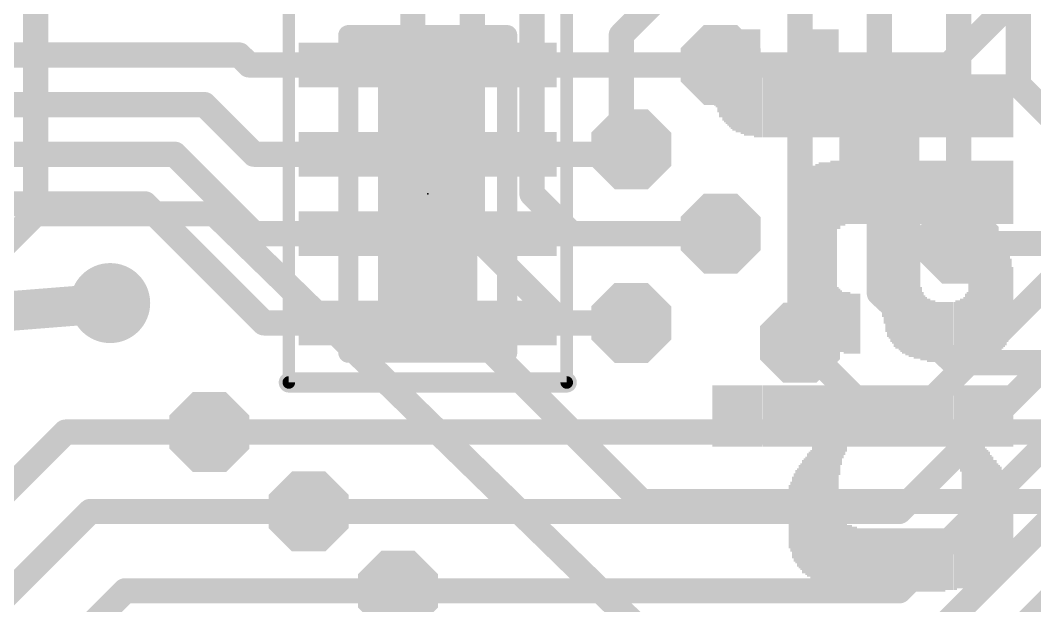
# Model space of a CAD drawing. Extents: x -30 to 79, y -8 to 63.
# Drawn here: x 42.84 to 53.07, y 23.95 to 29.85 of the extents above; entities that cross this region are included whole.
import ezdxf

# ---------------------------------------------------------------- set-up
doc = ezdxf.new("R2010")
doc.units = 0
for name, color, linetype in [('1', 12, 'CONTINUOUS'), ('16', 132, 'CONTINUOUS'), ('18', 3, 'CONTINUOUS'), ('21', 40, 'CONTINUOUS'), ('23', 40, 'CONTINUOUS'), ('39', 12, 'CONTINUOUS'), ('51', 253, 'CONTINUOUS')]:
    doc.layers.add(name, color=color, linetype=linetype)

# ---------------------------------------------------------------- blocks, each defined once
blk = doc.blocks.new('RECT')
blk.add_solid([(-0.5, -0.5), (0.5, -0.5), (-0.5, 0.5), (0.5, 0.5)])
blk = doc.blocks.new('ROUNDV')
at = {"const_width": 0.5}
blk.add_lwpolyline([(0, -0.25, 1), (0, 0.25, 1), (0, -0.25)], format="xyb", dxfattribs=at)
blk = doc.blocks.new('OCTAGONV')
at = {"const_width": 0.5}
blk.add_lwpolyline([(-0.25, -0.1036), (-0.25, 0.1036), (-0.1036, 0.25), (0.1036, 0.25), (0.25, 0.1036), (0.25, -0.1036), (0.1036, -0.25), (-0.1036, -0.25), (-0.25, -0.1036), (-0.25, 0.1036)], dxfattribs=at)

msp = doc.modelspace()

# ---------------------------------------------------------------- linework, layer by layer
at = {"layer": '1'}
for points, const_width in [([(52.9, 31.1), (52.9, 29.2)], 0.254), ([(52.3, 30.6), (52.3, 27.6)], 0.254), ([(51.5, 30.3), (51.5, 28.5)], 0.254), ([(50.7, 30), (50.7, 26.6)], 0.254), ([(36.75, 29.5), (45.05, 29.5)], 0.254), ([(45.05, 29.5), (45.15, 29.4)], 0.254), ([(45.15, 29.4), (46.1, 29.4)], 0.254), ([(47.8, 29.4), (49.9, 29.4)], 0.254), ([(52.9, 29.2), (53.3, 28.8)], 0.254), ([(36.75, 29), (44.7, 29)], 0.254), ([(44.7, 29), (45.2, 28.5)], 0.254), ([(36.75, 28.5), (44.4, 28.5)], 0.254), ([(44.4, 28.5), (45.2, 27.7)], 0.254), ([(45.2, 28.5), (46.1, 28.5)], 0.254), ([(47.8, 28.5), (48.95, 28.5)], 0.254), ([(48.95, 28.5), (49, 28.55)], 0.254), ([(51.7, 25.7), (54.3, 28.3)], 0.254), ([(36.75, 28), (44.1, 28)], 0.254), ([(44.1, 28), (45.3, 26.8)], 0.254), ([(51.7, 24.9), (54.6, 27.8)], 0.254), ([(45.2, 27.7), (46.1, 27.7)], 0.254), ([(47.8, 27.7), (49.9, 27.7)], 0.254), ([(51.7, 24.1), (54.9, 27.3)], 0.254), ([(42.15, 26.873), (43.75, 27)], 0.4), ([(45.3, 26.8), (46.1, 26.8)], 0.254), ([(47.8, 26.8), (49, 26.8)], 0.254), ([(51.7, 23.3), (55.2, 26.8)], 0.254), ([(51.7, 22.5), (55.5, 26.3)], 0.254), ([(44.75, 25.7), (51.7, 25.7)], 0.254), ([(45.75, 24.9), (51.7, 24.9)], 0.254), ([(46.65, 24.1), (51.7, 24.1)], 0.254)]:
    msp.add_lwpolyline(points, dxfattribs=dict(at, const_width=const_width))
for points, const_width in [([(45.0949, 29.5449, 1), (45.0051, 29.4551)], 0.127), ([(45.05, 29.4365, 1), (45.05, 29.5635)], 0.127), ([(45.15, 29.4635, 1), (45.15, 29.3365)], 0.127), ([(45.1051, 29.3551, 1), (45.1949, 29.4449)], 0.127), ([(46.1, 29.3365, 1), (46.1, 29.4635)], 0.127), ([(47.8, 29.4635, 1), (47.8, 29.3365)], 0.127), ([(49.9, 29.3365, 1), (49.9, 29.4635)], 0.127), ([(52.9449, 29.2449, 1), (52.8551, 29.1551)], 0.127), ([(52.8365, 29.2, 1), (52.9635, 29.2)], 0.127), ([(44.7449, 29.0449, 1), (44.6551, 28.9551)], 0.127), ([(44.7, 28.9365, 1), (44.7, 29.0635)], 0.127), ([(44.4449, 28.5449, 1), (44.3551, 28.4551)], 0.127), ([(44.4, 28.4365, 1), (44.4, 28.5635)], 0.127), ([(45.2, 28.5635, 1), (45.2, 28.4365)], 0.127), ([(46.1, 28.4365, 1), (46.1, 28.5635)], 0.127), ([(47.8, 28.5635, 1), (47.8, 28.4365)], 0.127), ([(48.95, 28.4365, 1), (48.95, 28.5635)], 0.127), ([(49.0449, 28.5051, 1), (48.9551, 28.5949)], 0.127), ([(45.1551, 28.4551, 1), (45.2449, 28.5449)], 0.127), ([(48.9051, 28.5449, 1), (48.9949, 28.4551)], 0.127), ([(51.4365, 28.5, 1), (51.5635, 28.5)], 0.127), ([(44.1449, 28.0449, 1), (44.0551, 27.9551)], 0.127), ([(44.1, 27.9365, 1), (44.1, 28.0635)], 0.127), ([(45.2, 27.7635, 1), (45.2, 27.6365)], 0.127), ([(45.1551, 27.6551, 1), (45.2449, 27.7449)], 0.127), ([(46.1, 27.6365, 1), (46.1, 27.7635)], 0.127), ([(47.8, 27.7635, 1), (47.8, 27.6365)], 0.127), ([(49.9, 27.6365, 1), (49.9, 27.7635)], 0.127), ([(52.2365, 27.6, 1), (52.3635, 27.6)], 0.127), ([(43.7579, 26.9003, 1), (43.7421, 27.0997)], 0.2), ([(45.3, 26.8635, 1), (45.3, 26.7365)], 0.127), ([(45.2551, 26.7551, 1), (45.3449, 26.8449)], 0.127), ([(46.1, 26.7365, 1), (46.1, 26.8635)], 0.127), ([(47.8, 26.8635, 1), (47.8, 26.7365)], 0.127), ([(49, 26.7365, 1), (49, 26.8635)], 0.127), ([(50.6365, 26.6, 1), (50.7635, 26.6)], 0.127), ([(44.75, 25.7635, 1), (44.75, 25.6365)], 0.127), ([(51.6551, 25.7449, 1), (51.7449, 25.6551)], 0.127), ([(51.7, 25.6365, 1), (51.7, 25.7635)], 0.127), ([(45.75, 24.9635, 1), (45.75, 24.8365)], 0.127), ([(51.6551, 24.9449, 1), (51.7449, 24.8551)], 0.127), ([(51.7, 24.8365, 1), (51.7, 24.9635)], 0.127), ([(46.65, 24.1635, 1), (46.65, 24.0365)], 0.127), ([(51.7, 24.0365, 1), (51.7, 24.1635)], 0.127), ([(51.6551, 24.1449, 1), (51.7449, 24.0551)], 0.127)]:
    msp.add_lwpolyline(points, format="xyb", dxfattribs=dict(at, const_width=const_width))
at = {"layer": '16'}
for points, const_width in [([(43, 27.9), (43, 32.967)], 0.254), ([(46.8, 30.8), (46.8, 27.308)], 0.254), ([(52.2, 29.4), (53.6, 30.8)], 0.254), ([(47.4, 27.708), (47.4, 30.349)], 0.254), ([(48.9, 29.7), (49.5, 30.3)], 0.254), ([(48, 28.1), (48, 30)], 0.254), ([(48.9, 28.5), (48.9, 29.7)], 0.254), ([(49.9, 29.4), (52.2, 29.4)], 0.254), ([(49, 28.5), (48.9, 28.5)], 0.254), ([(49, 28.55), (49, 28.5)], 0.254), ([(51.5, 28.5), (51.5, 27.1)], 0.254), ([(48.4, 27.7), (48, 28.1)], 0.254), ([(39.4, 24.3), (43, 27.9)], 0.254), ([(43, 27.9), (44.8, 27.9)], 0.254), ([(44.8, 27.9), (49.008, 23.792)], 0.254), ([(48.308, 26.8), (47.4, 27.708)], 0.254), ([(49.9, 27.7), (48.4, 27.7)], 0.254), ([(52.3, 27.6), (53.2, 27.6)], 0.254), ([(46.8, 27.308), (49.108, 25)], 0.254), ([(43.75, 27), (43.5, 27)], 0.4), ([(51.5, 27.1), (52.25, 26.4)], 0.254), ([(49, 26.8), (48.308, 26.8)], 0.254), ([(50.7, 26.6), (51.6, 25.7)], 0.254), ([(52.25, 26.4), (53.6, 26.4)], 0.254), ([(34.1, 16.5), (43.3, 25.7)], 0.254), ([(43.3, 25.7), (44.75, 25.7)], 0.254), ([(51.6, 25.7), (54.25, 25.7)], 0.254), ([(49.108, 25), (58.05, 25)], 0.254), ([(34.95, 16.3), (43.55, 24.9)], 0.254), ([(43.55, 24.9), (45.75, 24.9)], 0.254), ([(35.8, 16), (43.9, 24.1)], 0.254), ([(43.9, 24.1), (46.65, 24.1)], 0.254)]:
    msp.add_lwpolyline(points, dxfattribs=dict(at, const_width=const_width))
for points, const_width in [([(48.9635, 29.7, 1), (48.8365, 29.7)], 0.127), ([(48.8551, 29.7449, 1), (48.9449, 29.6551)], 0.127), ([(49.9, 29.4635, 1), (49.9, 29.3365)], 0.127), ([(52.1551, 29.4449, 1), (52.2449, 29.3551)], 0.127), ([(52.2, 29.3365, 1), (52.2, 29.4635)], 0.127), ([(48.9, 28.5635, 1), (48.9, 28.4365)], 0.127), ([(49.0635, 28.55, 1), (48.9365, 28.55)], 0.127), ([(49, 28.4365, 1), (49, 28.5635)], 0.127), ([(51.5635, 28.5, 1), (51.4365, 28.5)], 0.127), ([(48.8365, 28.5, 1), (48.9635, 28.5)], 0.127), ([(48.9365, 28.5, 1), (49.0635, 28.5)], 0.127), ([(48.0449, 28.1449, 1), (47.9551, 28.0551)], 0.127), ([(47.9365, 28.1, 1), (48.0635, 28.1)], 0.127), ([(43, 27.9635, 1), (43, 27.8365)], 0.127), ([(43.0449, 27.8551, 1), (42.9551, 27.9449)], 0.127), ([(44.8444, 27.9454, 1), (44.7556, 27.8546)], 0.127), ([(44.8, 27.8365, 1), (44.8, 27.9635)], 0.127), ([(42.9365, 27.9, 1), (43.0635, 27.9)], 0.127), ([(47.4449, 27.7529, 1), (47.3551, 27.6631)], 0.127), ([(48.4, 27.7635, 1), (48.4, 27.6365)], 0.127), ([(48.3551, 27.6551, 1), (48.4449, 27.7449)], 0.127), ([(49.9, 27.6365, 1), (49.9, 27.7635)], 0.127), ([(47.3365, 27.708, 1), (47.4635, 27.708)], 0.127), ([(52.3, 27.6635, 1), (52.3, 27.5365)], 0.127), ([(46.8449, 27.3529, 1), (46.7551, 27.2631)], 0.127), ([(46.7365, 27.308, 1), (46.8635, 27.308)], 0.127), ([(43.5, 27.1, 1), (43.5, 26.9)], 0.2), ([(43.75, 26.9, 1), (43.75, 27.1)], 0.2), ([(51.5433, 27.1464, 1), (51.4567, 27.0536)], 0.127), ([(51.4365, 27.1, 1), (51.5635, 27.1)], 0.127), ([(48.308, 26.8635, 1), (48.308, 26.7365)], 0.127), ([(48.2631, 26.7551, 1), (48.3529, 26.8449)], 0.127), ([(49, 26.7365, 1), (49, 26.8635)], 0.127), ([(50.7449, 26.6449, 1), (50.6551, 26.5551)], 0.127), ([(52.25, 26.4635, 1), (52.25, 26.3365)], 0.127), ([(52.2067, 26.3536, 1), (52.2933, 26.4464)], 0.127), ([(43.3, 25.7635, 1), (43.3, 25.6365)], 0.127), ([(43.3449, 25.6551, 1), (43.2551, 25.7449)], 0.127), ([(44.75, 25.6365, 1), (44.75, 25.7635)], 0.127), ([(51.6, 25.7635, 1), (51.6, 25.6365)], 0.127), ([(51.5551, 25.6551, 1), (51.6449, 25.7449)], 0.127), ([(49.108, 25.0635, 1), (49.108, 24.9365)], 0.127), ([(49.0631, 24.9551, 1), (49.1529, 25.0449)], 0.127), ([(43.55, 24.9635, 1), (43.55, 24.8365)], 0.127), ([(43.5949, 24.8551, 1), (43.5051, 24.9449)], 0.127), ([(45.75, 24.8365, 1), (45.75, 24.9635)], 0.127), ([(43.9, 24.1635, 1), (43.9, 24.0365)], 0.127), ([(43.9449, 24.0551, 1), (43.8551, 24.1449)], 0.127), ([(46.65, 24.0365, 1), (46.65, 24.1635)], 0.127)]:
    msp.add_lwpolyline(points, format="xyb", dxfattribs=dict(at, const_width=const_width))
at = {"layer": '21', "const_width": 0.2032}
msp.add_lwpolyline([(48.35, 26.2), (45.55, 26.2)], dxfattribs=at)
at = {"layer": '21', "const_width": 0.1016}
for points in [[(45.55, 26.2508, 1), (45.55, 26.1492)], [(48.35, 26.1492, 1), (48.35, 26.2508)]]:
    msp.add_lwpolyline(points, format="xyb", dxfattribs=at)
at = {"layer": '23'}
msp.add_point((46.95, 28.1), dxfattribs=at)
at = {"layer": '39', "const_width": 0.127}
for points in [[(45.55, 30), (45.55, 26.2)], [(48.35, 30), (48.35, 26.2)], [(48.35, 26.2), (45.55, 26.2)]]:
    msp.add_lwpolyline(points, dxfattribs=at)
at = {"layer": '39', "const_width": 0.0635}
for points in [[(45.55, 26.2318, 1), (45.55, 26.1683)], [(45.5183, 26.2, 1), (45.5818, 26.2)], [(48.3182, 26.2, 1), (48.3818, 26.2)], [(48.35, 26.1683, 1), (48.35, 26.2318)]]:
    msp.add_lwpolyline(points, format="xyb", dxfattribs=at)
at = {"layer": '51', "const_width": 0.2032}
for points in [[(46.15, 26.5), (46.15, 29.7)], [(46.15, 29.7), (47.75, 29.7)], [(47.75, 29.7), (47.75, 26.5)], [(47.75, 26.5), (46.15, 26.5)]]:
    msp.add_lwpolyline(points, dxfattribs=at)
at = {"layer": '51', "const_width": 0.1016}
for points in [[(46.2008, 29.7, 1), (46.0992, 29.7)], [(46.15, 29.7508, 1), (46.15, 29.6492)], [(47.8008, 29.7, 1), (47.6992, 29.7)], [(47.75, 29.6492, 1), (47.75, 29.7508)], [(46.15, 26.5508, 1), (46.15, 26.4492)], [(47.75, 26.4492, 1), (47.75, 26.5508)], [(46.0992, 26.5, 1), (46.2008, 26.5)], [(47.6992, 26.5, 1), (47.8008, 26.5)]]:
    msp.add_lwpolyline(points, format="xyb", dxfattribs=at)

# ---------------------------------------------------------------- block references
at = {"layer": '1', "xscale": 0.45, "yscale": 0.9, "rotation": 270}
for p in [(46.1, 29.4), (47.8, 29.4), (46.1, 28.5), (47.8, 28.5), (46.1, 27.7), (47.8, 27.7), (46.1, 26.8), (47.8, 26.8)]:
    msp.add_blockref('RECT', p, dxfattribs=at)
at = {"layer": '18', "xscale": 0.8064, "yscale": 0.8064}
for name, p in [('OCTAGONV', (49.9, 29.4)), ('OCTAGONV', (49.9, 29.4)), ('OCTAGONV', (49, 28.55)), ('OCTAGONV', (49, 28.55)), ('OCTAGONV', (51.5, 28.5)), ('OCTAGONV', (51.5, 28.5)), ('OCTAGONV', (49.9, 27.7)), ('OCTAGONV', (49.9, 27.7)), ('OCTAGONV', (52.3, 27.6)), ('OCTAGONV', (52.3, 27.6)), ('ROUNDV', (43.75, 27)), ('ROUNDV', (43.75, 27)), ('OCTAGONV', (49, 26.8)), ('OCTAGONV', (49, 26.8)), ('OCTAGONV', (50.7, 26.6)), ('OCTAGONV', (50.7, 26.6)), ('OCTAGONV', (44.75, 25.7)), ('OCTAGONV', (44.75, 25.7)), ('OCTAGONV', (45.75, 24.9)), ('OCTAGONV', (45.75, 24.9)), ('OCTAGONV', (46.65, 24.1)), ('OCTAGONV', (46.65, 24.1))]:
    msp.add_blockref(name, p, dxfattribs=at)
at = {"layer": '21', "rotation": 90}
for p, xscale, yscale in [((49.8247, 29.4409), 0.637, 0.0167), ((49.8414, 29.3739), 0.7711, 0.0168), ((49.8582, 29.3655), 0.7879, 0.0167), ((49.8749, 29.3403), 0.8382, 0.0168), ((49.8917, 29.3152), 0.8885, 0.0168), ((49.9085, 29.3152), 0.8885, 0.0167), ((49.9252, 29.2984), 0.922, 0.0168), ((49.942, 29.29), 0.9388, 0.0168), ((49.9588, 29.2817), 0.9555, 0.0167), ((49.9755, 29.2733), 0.9723, 0.0168), ((49.9923, 29.2649), 0.9891, 0.0168), ((50.0091, 29.2565), 1.0058, 0.0167), ((50.0258, 29.2481), 1.0226, 0.0168), ((50.0426, 29.2481), 1.0226, 0.0168), ((50.0594, 29.2397), 1.0394, 0.0167), ((50.0761, 29.2397), 1.0394, 0.0168), ((50.0929, 29.2397), 1.0394, 0.0167), ((50.1096, 29.2314), 1.0561, 0.0168), ((50.1264, 29.2314), 1.0561, 0.0168), ((50.1432, 29.223), 1.0729, 0.0167), ((50.1599, 29.223), 1.0729, 0.0168), ((50.1767, 29.223), 1.0729, 0.0168), ((50.1935, 29.223), 1.0729, 0.0167), ((50.2102, 29.223), 1.0729, 0.0168), ((50.227, 29.223), 1.0729, 0.0168), ((50.2438, 29.2146), 1.0897, 0.0167), ((50.2605, 29.2146), 1.0897, 0.0168), ((50.2773, 29.2146), 1.0897, 0.0167), ((50.294, 29.2146), 1.0897, 0.0168), ((50.5958, 29.2146), 1.0897, 0.0168), ((50.6126, 29.2146), 1.0897, 0.0167), ((50.6293, 29.2146), 1.0897, 0.0168), ((50.6461, 29.2146), 1.0897, 0.0168), ((50.6629, 29.2146), 1.0897, 0.0167), ((50.6796, 29.2146), 1.0897, 0.0168), ((50.6964, 29.2146), 1.0897, 0.0167), ((50.7131, 29.2146), 1.0897, 0.0168), ((50.7299, 29.2146), 1.0897, 0.0168), ((50.7467, 29.2146), 1.0897, 0.0167), ((50.7634, 29.2146), 1.0897, 0.0168), ((50.7802, 29.2146), 1.0897, 0.0168), ((50.797, 29.2146), 1.0897, 0.0167), ((50.8137, 29.2146), 1.0897, 0.0168), ((50.8305, 29.2146), 1.0897, 0.0168), ((50.8473, 29.2146), 1.0897, 0.0167), ((50.864, 29.2146), 1.0897, 0.0168), ((50.8808, 29.2146), 1.0897, 0.0168), ((50.8976, 29.2146), 1.0897, 0.0167), ((50.9143, 29.2146), 1.0897, 0.0168), ((50.931, 29.2146), 1.0897, 0.0167), ((50.9478, 29.2146), 1.0897, 0.0168), ((50.9646, 29.2146), 1.0897, 0.0168), ((50.9813, 29.2146), 1.0897, 0.0167), ((50.9981, 29.2146), 1.0897, 0.0168), ((51.0149, 29.2146), 1.0897, 0.0168), ((51.0316, 29.2146), 1.0897, 0.0167), ((51.0484, 29.2146), 1.0897, 0.0168), ((51.0652, 29.2146), 1.0897, 0.0168), ((51.0819, 29.2146), 1.0897, 0.0167), ((50.3108, 29.0218), 0.7041, 0.0168), ((50.3276, 28.9966), 0.6538, 0.0167), ((50.3443, 28.9966), 0.6538, 0.0168), ((50.3611, 28.9966), 0.6538, 0.0168), ((50.3779, 28.9883), 0.6371, 0.0167), ((50.3946, 28.9883), 0.6371, 0.0168), ((50.4114, 28.9883), 0.6371, 0.0168), ((50.4282, 28.9883), 0.6371, 0.0167), ((50.4449, 28.9883), 0.6371, 0.0168), ((50.4617, 28.9883), 0.6371, 0.0168), ((50.4785, 28.9883), 0.6371, 0.0167), ((50.4952, 28.9883), 0.6371, 0.0168), ((50.512, 28.9883), 0.6371, 0.0167), ((50.5287, 28.9883), 0.6371, 0.0168), ((50.5455, 28.9883), 0.6371, 0.0168), ((50.5623, 28.9883), 0.6371, 0.0167), ((50.579, 28.9883), 0.6371, 0.0168), ((51.0987, 28.9883), 0.6371, 0.0168), ((51.1155, 28.9883), 0.6371, 0.0167), ((51.1322, 28.9883), 0.6371, 0.0168), ((51.149, 28.9883), 0.6371, 0.0168), ((51.1658, 28.9883), 0.6371, 0.0167), ((51.1825, 28.9883), 0.6371, 0.0168), ((51.1993, 28.9883), 0.6371, 0.0168), ((51.2161, 28.9883), 0.6371, 0.0167), ((51.2328, 28.9883), 0.6371, 0.0168), ((51.2496, 28.9883), 0.6371, 0.0168), ((51.2664, 28.9883), 0.6371, 0.0167), ((51.2831, 28.9883), 0.6371, 0.0168), ((51.2999, 28.9883), 0.6371, 0.0168), ((51.3167, 28.9883), 0.6371, 0.0167), ((51.3334, 28.9883), 0.6371, 0.0168), ((51.3501, 28.9883), 0.6371, 0.0167), ((51.3669, 28.9883), 0.6371, 0.0168), ((51.3837, 28.9883), 0.6371, 0.0168), ((51.4004, 28.9883), 0.6371, 0.0167), ((51.4172, 28.9883), 0.6371, 0.0168), ((51.434, 28.9883), 0.6371, 0.0168), ((51.4507, 28.9883), 0.6371, 0.0167), ((51.4675, 28.9883), 0.6371, 0.0168), ((51.4843, 28.9883), 0.6371, 0.0168), ((51.501, 28.9883), 0.6371, 0.0167), ((51.5178, 28.9883), 0.6371, 0.0168), ((51.5346, 28.9883), 0.6371, 0.0167), ((51.5513, 28.9883), 0.6371, 0.0168), ((51.5681, 28.9883), 0.6371, 0.0168), ((51.5849, 28.9883), 0.6371, 0.0167), ((51.6016, 28.9883), 0.6371, 0.0168), ((51.6184, 28.9883), 0.6371, 0.0168), ((51.6352, 28.9883), 0.6371, 0.0167), ((51.6519, 28.9883), 0.6371, 0.0168), ((51.6687, 28.9883), 0.6371, 0.0168), ((51.6855, 28.9883), 0.6371, 0.0167), ((51.7022, 28.9883), 0.6371, 0.0168), ((51.719, 28.9883), 0.6371, 0.0168), ((51.7358, 28.9883), 0.6371, 0.0167), ((51.7525, 28.9883), 0.6371, 0.0168), ((51.7692, 28.9883), 0.6371, 0.0167), ((51.786, 28.9883), 0.6371, 0.0168), ((51.8028, 28.9883), 0.6371, 0.0168), ((51.8195, 28.9883), 0.6371, 0.0167), ((51.8363, 28.9883), 0.6371, 0.0168), ((51.8531, 28.9883), 0.6371, 0.0168), ((51.8698, 28.9883), 0.6371, 0.0167), ((51.8866, 28.9883), 0.6371, 0.0168), ((51.9034, 28.9883), 0.6371, 0.0168), ((51.9201, 28.9883), 0.6371, 0.0167), ((51.9369, 28.9883), 0.6371, 0.0168), ((51.9537, 28.9883), 0.6371, 0.0167), ((51.9704, 28.9883), 0.6371, 0.0168), ((51.9872, 28.9883), 0.6371, 0.0168), ((52.004, 28.9883), 0.6371, 0.0167), ((52.0207, 28.9883), 0.6371, 0.0168), ((52.0375, 28.9883), 0.6371, 0.0168), ((52.0543, 28.9883), 0.6371, 0.0167), ((52.071, 28.9883), 0.6371, 0.0168), ((52.0878, 28.9883), 0.6371, 0.0168), ((52.1046, 28.9883), 0.6371, 0.0167), ((52.1213, 28.9883), 0.6371, 0.0168), ((52.1381, 28.9883), 0.6371, 0.0168), ((52.1549, 28.9883), 0.6371, 0.0167), ((52.1716, 28.9883), 0.6371, 0.0168), ((52.1883, 28.9883), 0.6371, 0.0167), ((52.2051, 28.9883), 0.6371, 0.0168), ((52.2219, 28.9883), 0.6371, 0.0168), ((52.2386, 28.9883), 0.6371, 0.0167), ((52.2554, 28.9883), 0.6371, 0.0168), ((52.2722, 28.9883), 0.6371, 0.0168), ((52.2889, 28.9883), 0.6371, 0.0167), ((52.3057, 28.9883), 0.6371, 0.0168), ((52.3225, 28.9883), 0.6371, 0.0168), ((52.3392, 28.9883), 0.6371, 0.0167), ((52.356, 28.9883), 0.6371, 0.0168), ((52.3728, 28.9883), 0.6371, 0.0167), ((52.3895, 28.9883), 0.6371, 0.0168), ((52.4063, 28.9883), 0.6371, 0.0168), ((52.4231, 28.9883), 0.6371, 0.0167), ((52.4398, 28.9883), 0.6371, 0.0168), ((52.4566, 28.9883), 0.6371, 0.0168), ((52.4734, 28.9883), 0.6371, 0.0167), ((52.4901, 28.9883), 0.6371, 0.0168), ((52.5069, 28.9883), 0.6371, 0.0168), ((52.5237, 28.9883), 0.6371, 0.0167), ((52.5404, 28.9883), 0.6371, 0.0168), ((52.5572, 28.9883), 0.6371, 0.0168), ((52.574, 28.9883), 0.6371, 0.0167), ((52.5907, 28.9883), 0.6371, 0.0168), ((52.6075, 28.9883), 0.6371, 0.0167), ((52.6242, 28.9883), 0.6371, 0.0168), ((52.641, 28.9883), 0.6371, 0.0168), ((52.6578, 28.9883), 0.6371, 0.0167), ((52.6745, 28.9883), 0.6371, 0.0168), ((52.6913, 28.9883), 0.6371, 0.0168), ((52.7081, 28.9883), 0.6371, 0.0167), ((52.7248, 28.9883), 0.6371, 0.0168), ((52.7416, 28.9883), 0.6371, 0.0168), ((52.7584, 28.9883), 0.6371, 0.0167), ((52.7751, 28.9883), 0.6371, 0.0168), ((52.7919, 28.9883), 0.6371, 0.0167), ((52.8086, 28.9883), 0.6371, 0.0168), ((52.8254, 28.9883), 0.6371, 0.0168), ((52.8422, 28.9883), 0.6371, 0.0167), ((50.8976, 27.4795), 1.8776, 0.0167), ((50.9143, 27.4712), 1.8943, 0.0168), ((50.931, 27.4712), 1.8943, 0.0167), ((50.9478, 27.4712), 1.8943, 0.0168), ((50.9646, 27.4627), 1.9111, 0.0168), ((50.9813, 27.4627), 1.9111, 0.0167), ((50.9981, 27.4627), 1.9111, 0.0168), ((51.0149, 27.4711), 1.9278, 0.0168), ((51.0316, 27.4711), 1.9278, 0.0167), ((51.0484, 27.4711), 1.9278, 0.0168), ((51.0652, 27.4711), 1.9278, 0.0168), ((51.0819, 28.0914), 0.6873, 0.0167), ((51.0987, 28.0914), 0.6873, 0.0168), ((51.1155, 28.1082), 0.6537, 0.0167), ((51.1322, 28.1082), 0.6537, 0.0168), ((51.149, 28.1082), 0.6537, 0.0168), ((51.1658, 28.1165), 0.637, 0.0167), ((51.1825, 28.1165), 0.637, 0.0168), ((51.1993, 28.1165), 0.637, 0.0168), ((51.2161, 28.1165), 0.637, 0.0167), ((51.2328, 28.1165), 0.637, 0.0168), ((51.2496, 28.1165), 0.637, 0.0168), ((51.2664, 28.1165), 0.637, 0.0167), ((51.2831, 28.1165), 0.637, 0.0168), ((51.2999, 28.1165), 0.637, 0.0168), ((51.3167, 28.1165), 0.637, 0.0167), ((51.3334, 28.1165), 0.637, 0.0168), ((51.3501, 28.1165), 0.637, 0.0167), ((51.3669, 28.1165), 0.637, 0.0168), ((51.3837, 28.1165), 0.637, 0.0168), ((51.4004, 28.1165), 0.637, 0.0167), ((51.4172, 28.1165), 0.637, 0.0168), ((51.434, 28.1165), 0.637, 0.0168), ((51.4507, 28.1165), 0.637, 0.0167), ((51.4675, 28.1165), 0.637, 0.0168), ((51.4843, 28.1165), 0.637, 0.0168), ((51.501, 28.1165), 0.637, 0.0167), ((51.5178, 28.1165), 0.637, 0.0168), ((51.5346, 28.1165), 0.637, 0.0167), ((51.5513, 28.1165), 0.637, 0.0168), ((51.5681, 28.1165), 0.637, 0.0168), ((51.5849, 27.5465), 1.7769, 0.0167), ((51.6016, 27.5382), 1.7937, 0.0168), ((51.6184, 27.5214), 1.8272, 0.0168), ((51.6352, 27.513), 1.844, 0.0167), ((51.6519, 27.4962), 1.8775, 0.0168), ((51.6687, 27.4879), 1.8943, 0.0168), ((51.6855, 27.4879), 1.8943, 0.0167), ((51.7022, 27.4795), 1.911, 0.0168), ((51.719, 27.4711), 1.9278, 0.0168), ((51.7358, 27.4627), 1.9446, 0.0167), ((51.7525, 27.4627), 1.9446, 0.0168), ((51.7692, 27.4544), 1.9613, 0.0167), ((51.786, 27.4544), 1.9613, 0.0168), ((51.8028, 27.4459), 1.9781, 0.0168), ((51.8195, 27.4459), 1.9781, 0.0167), ((51.8363, 27.4459), 1.9781, 0.0168), ((51.8531, 27.4376), 1.9949, 0.0168), ((51.8698, 27.4376), 1.9949, 0.0167), ((51.8866, 27.4376), 1.9949, 0.0168), ((51.9034, 27.4376), 1.9949, 0.0168), ((51.9201, 28.1165), 0.637, 0.0167), ((51.9369, 28.1165), 0.637, 0.0168), ((51.9537, 28.1165), 0.637, 0.0167), ((51.9704, 28.1165), 0.637, 0.0168), ((51.9872, 28.1165), 0.637, 0.0168), ((52.004, 28.1165), 0.637, 0.0167), ((52.0207, 28.1165), 0.637, 0.0168), ((52.0375, 28.1165), 0.637, 0.0168), ((52.0543, 28.1165), 0.637, 0.0167), ((52.071, 28.1165), 0.637, 0.0168), ((52.0878, 28.1165), 0.637, 0.0168), ((52.1046, 28.1165), 0.637, 0.0167), ((52.1213, 28.1165), 0.637, 0.0168), ((52.1381, 28.1165), 0.637, 0.0168), ((52.1549, 28.1165), 0.637, 0.0167), ((52.1716, 28.1165), 0.637, 0.0168), ((52.1883, 28.1165), 0.637, 0.0167), ((52.2051, 28.1165), 0.637, 0.0168), ((52.2219, 28.1165), 0.637, 0.0168), ((52.2386, 28.1165), 0.637, 0.0167), ((52.2554, 28.1165), 0.637, 0.0168), ((52.2722, 28.1165), 0.637, 0.0168), ((52.2889, 28.1082), 0.6537, 0.0167), ((52.3057, 28.0914), 0.6873, 0.0168), ((52.3225, 28.0662), 0.7376, 0.0168), ((52.3392, 28.0579), 0.7543, 0.0167), ((52.356, 28.0327), 0.8046, 0.0168), ((52.3728, 27.9908), 0.8884, 0.0167), ((52.3895, 27.9657), 0.9387, 0.0168), ((52.4063, 27.4208), 2.0284, 0.0168), ((52.4231, 27.4208), 2.0284, 0.0167), ((52.4398, 27.4208), 2.0284, 0.0168), ((52.4566, 27.4292), 2.0116, 0.0168), ((52.4734, 27.4292), 2.0116, 0.0167), ((52.4901, 27.4292), 2.0116, 0.0168), ((52.5069, 27.4292), 2.0116, 0.0168), ((52.5237, 27.4376), 1.9949, 0.0167), ((52.5404, 27.4376), 1.9949, 0.0168), ((52.5572, 27.4376), 1.9949, 0.0168), ((52.574, 27.4376), 1.9949, 0.0167), ((52.5907, 27.4459), 1.9781, 0.0168), ((52.6075, 28.1165), 0.637, 0.0167), ((52.6242, 28.1165), 0.637, 0.0168), ((52.641, 28.1165), 0.637, 0.0168), ((52.6578, 28.1165), 0.637, 0.0167), ((52.6745, 28.1165), 0.637, 0.0168), ((52.6913, 28.1165), 0.637, 0.0168), ((52.7081, 28.1165), 0.637, 0.0167), ((52.7248, 28.1165), 0.637, 0.0168), ((52.7416, 28.1165), 0.637, 0.0168), ((52.7584, 28.1165), 0.637, 0.0167), ((52.7751, 28.1165), 0.637, 0.0168), ((52.7919, 28.1165), 0.637, 0.0167), ((52.8086, 28.1165), 0.637, 0.0168), ((52.8254, 28.1165), 0.637, 0.0168), ((52.8422, 28.1165), 0.637, 0.0167), ((50.7299, 27.4627), 1.7099, 0.0168), ((50.7467, 27.4712), 1.7267, 0.0167), ((50.7634, 27.4711), 1.7602, 0.0168), ((50.7802, 27.4711), 1.7938, 0.0168), ((50.797, 27.4627), 1.8105, 0.0167), ((50.8137, 27.4712), 1.8273, 0.0168), ((50.8305, 27.4712), 1.8273, 0.0168), ((50.8473, 27.4627), 1.8441, 0.0167), ((50.864, 27.4711), 1.8608, 0.0168), ((50.8808, 27.4711), 1.8608, 0.0168), ((50.6461, 27.4627), 1.5087, 0.0168), ((50.6629, 27.4627), 1.5423, 0.0167), ((50.6796, 27.4627), 1.6093, 0.0168), ((50.6964, 27.4712), 1.6261, 0.0167), ((50.7131, 27.4711), 1.6596, 0.0168), ((50.6293, 27.4627), 1.4417, 0.0168), ((50.5958, 27.4544), 1.1903, 0.0168), ((50.6126, 27.4544), 1.2909, 0.0167), ((51.5681, 27.2197), 1.0226, 0.0168), ((52.6075, 27.1191), 1.3244, 0.0167), ((52.6242, 27.1191), 1.3244, 0.0168), ((52.641, 27.1107), 1.274, 0.0168), ((52.6578, 27.1107), 1.2406, 0.0167), ((52.6745, 27.1023), 1.2238, 0.0168), ((51.5513, 27.1945), 0.8046, 0.0168), ((52.6913, 27.0856), 1.1903, 0.0168), ((52.7081, 27.0771), 1.1399, 0.0167), ((52.7248, 27.0856), 1.1231, 0.0168), ((52.7416, 27.0771), 1.0729, 0.0168), ((51.5346, 27.1777), 0.6371, 0.0167), ((52.7584, 27.0688), 1.0226, 0.0167), ((52.7751, 27.0688), 0.9891, 0.0168), ((52.7919, 27.0688), 0.922, 0.0167), ((52.8086, 27.0688), 0.8214, 0.0168), ((52.8254, 27.0604), 0.7712, 0.0168), ((52.8422, 27.0688), 0.5868, 0.0167), ((51.0819, 26.8341), 0.6538, 0.0167), ((51.0987, 26.8257), 0.637, 0.0168), ((51.1155, 26.8174), 0.6203, 0.0167), ((51.1322, 26.809), 0.6035, 0.0168), ((51.149, 26.8006), 0.6203, 0.0168), ((51.1658, 26.8006), 0.6203, 0.0167), ((51.1825, 26.8006), 0.6203, 0.0168), ((51.1993, 26.8006), 0.6203, 0.0168), ((51.2161, 26.7922), 0.6035, 0.0167), ((51.2328, 26.7922), 0.6035, 0.0168), ((51.2496, 26.7922), 0.6035, 0.0168), ((51.2664, 26.7922), 0.6035, 0.0167), ((51.2831, 26.7922), 0.6035, 0.0168), ((51.2999, 26.7922), 0.6035, 0.0168), ((51.9201, 26.7922), 0.7376, 0.0167), ((51.9369, 26.7671), 0.6873, 0.0168), ((52.3728, 26.7503), 0.6873, 0.0167), ((52.3895, 26.7587), 0.7041, 0.0168), ((51.9537, 26.7503), 0.6538, 0.0167), ((51.9704, 26.7419), 0.637, 0.0168), ((51.9872, 26.7251), 0.637, 0.0168), ((52.004, 26.7251), 0.637, 0.0167), ((52.0207, 26.7168), 0.6203, 0.0168), ((52.0375, 26.7168), 0.6203, 0.0168), ((52.0543, 26.7168), 0.6203, 0.0167), ((52.071, 26.7084), 0.6035, 0.0168), ((52.0878, 26.7084), 0.6035, 0.0168), ((52.1046, 26.7084), 0.6035, 0.0167), ((52.1213, 26.7084), 0.6035, 0.0168), ((52.1381, 26.7084), 0.6035, 0.0168), ((52.1549, 26.7084), 0.6035, 0.0167), ((52.1716, 26.7084), 0.6035, 0.0168), ((52.1883, 26.7084), 0.6035, 0.0167), ((52.2051, 26.7084), 0.6035, 0.0168), ((52.2219, 26.7084), 0.6035, 0.0168), ((52.2386, 26.7084), 0.6035, 0.0167), ((52.2554, 26.7084), 0.6035, 0.0168), ((52.2722, 26.7168), 0.6203, 0.0168), ((52.2889, 26.7168), 0.6203, 0.0167), ((52.3057, 26.7168), 0.6203, 0.0168), ((52.3225, 26.7251), 0.637, 0.0168), ((52.3392, 26.7251), 0.637, 0.0167), ((52.356, 26.7335), 0.6538, 0.0168), ((49.8247, 25.8618), 0.6203, 0.0167), ((49.8414, 25.8618), 0.6203, 0.0168), ((49.8582, 25.8618), 0.6203, 0.0167), ((49.8749, 25.8618), 0.6203, 0.0168), ((49.8917, 25.8618), 0.6203, 0.0168), ((49.9085, 25.8618), 0.6203, 0.0167), ((49.9252, 25.8618), 0.6203, 0.0168), ((49.942, 25.8618), 0.6203, 0.0168), ((49.9588, 25.8618), 0.6203, 0.0167), ((49.9755, 25.8618), 0.6203, 0.0168), ((49.9923, 25.8618), 0.6203, 0.0168), ((50.0091, 25.8618), 0.6203, 0.0167), ((50.0258, 25.8618), 0.6203, 0.0168), ((50.0426, 25.8618), 0.6203, 0.0168), ((50.0594, 25.8618), 0.6203, 0.0167), ((50.0761, 25.8618), 0.6203, 0.0168), ((50.0929, 25.8618), 0.6203, 0.0167), ((50.1096, 25.8618), 0.6203, 0.0168), ((50.1264, 25.8618), 0.6203, 0.0168), ((50.1432, 25.8618), 0.6203, 0.0167), ((50.1599, 25.8618), 0.6203, 0.0168), ((50.1767, 25.8618), 0.6203, 0.0168), ((50.1935, 25.8618), 0.6203, 0.0167), ((50.2102, 25.8618), 0.6203, 0.0168), ((50.227, 25.8618), 0.6203, 0.0168), ((50.2438, 25.8618), 0.6203, 0.0167), ((50.2605, 25.8618), 0.6203, 0.0168), ((50.2773, 25.8618), 0.6203, 0.0167), ((50.294, 25.8618), 0.6203, 0.0168), ((50.3108, 25.8618), 0.6203, 0.0168), ((50.3276, 25.8618), 0.6203, 0.0167), ((50.3443, 25.8618), 0.6203, 0.0168), ((50.3611, 25.8618), 0.6203, 0.0168), ((50.3779, 25.8618), 0.6203, 0.0167), ((50.3946, 25.8618), 0.6203, 0.0168), ((50.4114, 25.8618), 0.6203, 0.0168), ((50.4282, 25.8618), 0.6203, 0.0167), ((50.4449, 25.8618), 0.6203, 0.0168), ((50.4617, 25.8618), 0.6203, 0.0168), ((50.4785, 25.8618), 0.6203, 0.0167), ((50.4952, 25.8618), 0.6203, 0.0168), ((50.512, 25.8618), 0.6203, 0.0167), ((50.5287, 25.8618), 0.6203, 0.0168), ((50.5455, 25.8618), 0.6203, 0.0168), ((50.5623, 25.8618), 0.6203, 0.0167), ((50.579, 25.8618), 0.6203, 0.0168), ((50.5958, 25.8618), 0.6203, 0.0168), ((50.6126, 25.8618), 0.6203, 0.0167), ((50.6293, 25.8618), 0.6203, 0.0168), ((50.6461, 25.8618), 0.6203, 0.0168), ((50.6629, 25.8618), 0.6203, 0.0167), ((50.6796, 25.8618), 0.6203, 0.0168), ((50.6964, 25.8618), 0.6203, 0.0167), ((50.7131, 25.8618), 0.6203, 0.0168), ((50.7299, 25.8618), 0.6203, 0.0168), ((50.7467, 25.8618), 0.6203, 0.0167), ((50.7634, 25.8618), 0.6203, 0.0168), ((50.7802, 25.8618), 0.6203, 0.0168), ((50.797, 25.8618), 0.6203, 0.0167), ((50.8137, 25.8618), 0.6203, 0.0168), ((50.8305, 25.1912), 1.9614, 0.0168), ((50.8473, 25.1829), 1.9781, 0.0167), ((50.864, 25.1829), 1.9781, 0.0168), ((50.8808, 25.1745), 1.9949, 0.0168), ((50.8976, 25.1745), 1.9949, 0.0167), ((50.9143, 25.1745), 1.9949, 0.0168), ((50.931, 25.1745), 1.9949, 0.0167), ((50.9478, 25.1661), 2.0117, 0.0168), ((50.9646, 25.1661), 2.0117, 0.0168), ((50.9813, 25.1577), 2.0284, 0.0167), ((50.9981, 25.1577), 2.0284, 0.0168), ((51.0149, 25.1577), 2.0284, 0.0168), ((51.0316, 25.1577), 2.0284, 0.0167), ((51.0484, 25.1577), 2.0284, 0.0168), ((51.0652, 25.1493), 2.0452, 0.0168), ((51.0819, 25.1493), 2.0452, 0.0167), ((51.0987, 25.7193), 0.9052, 0.0168), ((51.1155, 25.7696), 0.8047, 0.0167), ((51.1322, 25.8031), 0.7376, 0.0168), ((51.149, 25.8199), 0.7041, 0.0168), ((51.1658, 25.8366), 0.6706, 0.0167), ((51.1825, 25.8618), 0.6203, 0.0168), ((51.1993, 25.8618), 0.6203, 0.0168), ((51.2161, 25.8618), 0.6203, 0.0167), ((51.2328, 25.8618), 0.6203, 0.0168), ((51.2496, 25.8618), 0.6203, 0.0168), ((51.2664, 25.8618), 0.6203, 0.0167), ((51.2831, 25.8618), 0.6203, 0.0168), ((51.2999, 25.8618), 0.6203, 0.0168), ((51.3167, 25.8618), 0.6203, 0.0167), ((51.3334, 25.8618), 0.6203, 0.0168), ((51.3501, 25.8618), 0.6203, 0.0167), ((51.3669, 25.8618), 0.6203, 0.0168), ((51.3837, 25.8618), 0.6203, 0.0168), ((51.4004, 25.8618), 0.6203, 0.0167), ((51.4172, 25.8618), 0.6203, 0.0168), ((51.434, 25.8618), 0.6203, 0.0168), ((51.4507, 25.8618), 0.6203, 0.0167), ((51.4675, 25.8618), 0.6203, 0.0168), ((51.4843, 25.8618), 0.6203, 0.0168), ((51.501, 25.8618), 0.6203, 0.0167), ((51.5178, 25.8618), 0.6203, 0.0168), ((51.5346, 25.8618), 0.6203, 0.0167), ((51.5513, 25.8618), 0.6203, 0.0168), ((51.5681, 25.8618), 0.6203, 0.0168), ((51.5849, 25.8618), 0.6203, 0.0167), ((51.6016, 25.8618), 0.6203, 0.0168), ((51.6184, 25.8618), 0.6203, 0.0168), ((51.6352, 25.8618), 0.6203, 0.0167), ((51.6519, 25.8618), 0.6203, 0.0168), ((51.6687, 25.8618), 0.6203, 0.0168), ((51.6855, 25.8618), 0.6203, 0.0167), ((51.7022, 25.8618), 0.6203, 0.0168), ((51.719, 25.8618), 0.6203, 0.0168), ((51.7358, 25.8618), 0.6203, 0.0167), ((51.7525, 25.8618), 0.6203, 0.0168), ((51.7692, 25.8618), 0.6203, 0.0167), ((51.786, 25.8618), 0.6203, 0.0168), ((51.8028, 25.8618), 0.6203, 0.0168), ((51.8195, 25.8618), 0.6203, 0.0167), ((51.8363, 25.8618), 0.6203, 0.0168), ((51.8531, 25.8618), 0.6203, 0.0168), ((51.8698, 25.8618), 0.6203, 0.0167), ((51.8866, 25.8618), 0.6203, 0.0168), ((51.9034, 25.8618), 0.6203, 0.0168), ((51.9201, 25.8618), 0.6203, 0.0167), ((51.9369, 25.8618), 0.6203, 0.0168), ((51.9537, 25.8618), 0.6203, 0.0167), ((51.9704, 25.8618), 0.6203, 0.0168), ((51.9872, 25.8618), 0.6203, 0.0168), ((52.004, 25.8618), 0.6203, 0.0167), ((52.0207, 25.8618), 0.6203, 0.0168), ((52.0375, 25.8618), 0.6203, 0.0168), ((52.0543, 25.8618), 0.6203, 0.0167), ((52.071, 25.8618), 0.6203, 0.0168), ((52.0878, 25.8618), 0.6203, 0.0168), ((52.1046, 25.8618), 0.6203, 0.0167), ((52.1213, 25.8618), 0.6203, 0.0168), ((52.1381, 25.8618), 0.6203, 0.0168), ((52.1549, 25.8618), 0.6203, 0.0167), ((52.1716, 25.8618), 0.6203, 0.0168), ((52.1883, 25.8618), 0.6203, 0.0167), ((52.2051, 25.8618), 0.6203, 0.0168), ((52.2219, 25.8618), 0.6203, 0.0168), ((52.2386, 25.8618), 0.6203, 0.0167), ((52.2554, 25.845), 0.6538, 0.0168), ((52.2722, 25.8199), 0.7041, 0.0168), ((52.2889, 25.8115), 0.7208, 0.0167), ((52.3057, 25.778), 0.7879, 0.0168), ((52.3225, 25.7361), 0.8717, 0.0168), ((52.3392, 25.1493), 2.0452, 0.0167), ((52.356, 25.1493), 2.0452, 0.0168), ((52.3728, 25.1493), 2.0452, 0.0167), ((52.3895, 25.1493), 2.0452, 0.0168), ((52.4063, 25.1493), 2.0452, 0.0168), ((52.4231, 25.1577), 2.0284, 0.0167), ((52.4398, 25.1577), 2.0284, 0.0168), ((52.4566, 25.1577), 2.0284, 0.0168), ((52.4734, 25.1577), 2.0284, 0.0167), ((52.4901, 25.1577), 2.0284, 0.0168), ((52.5069, 25.1661), 2.0117, 0.0168), ((52.5237, 25.1745), 1.9949, 0.0167), ((52.5404, 25.1745), 1.9949, 0.0168), ((52.5572, 25.1745), 1.9949, 0.0168), ((52.574, 25.8618), 0.6203, 0.0167), ((52.5907, 25.8618), 0.6203, 0.0168), ((52.6075, 25.8618), 0.6203, 0.0167), ((52.6242, 25.8618), 0.6203, 0.0168), ((52.641, 25.8618), 0.6203, 0.0168), ((52.6578, 25.8618), 0.6203, 0.0167), ((52.6745, 25.8618), 0.6203, 0.0168), ((52.6913, 25.8618), 0.6203, 0.0168), ((52.7081, 25.8618), 0.6203, 0.0167), ((52.7248, 25.8618), 0.6203, 0.0168), ((52.7416, 25.8618), 0.6203, 0.0168), ((52.7584, 25.8618), 0.6203, 0.0167), ((52.7751, 25.8618), 0.6203, 0.0168), ((52.7919, 25.8618), 0.6203, 0.0167), ((52.8086, 25.8618), 0.6203, 0.0168), ((52.8254, 25.8618), 0.6203, 0.0168), ((52.8422, 25.8618), 0.6203, 0.0167), ((50.7634, 24.8559), 1.1903, 0.0168), ((50.7802, 24.8643), 1.2406, 0.0168), ((50.797, 24.8727), 1.2573, 0.0167), ((50.8137, 24.8727), 1.2908, 0.0168), ((52.574, 24.8559), 1.3579, 0.0167), ((52.5907, 24.8559), 1.3243, 0.0168), ((52.6075, 24.8476), 1.3075, 0.0167), ((52.6242, 24.8392), 1.2573, 0.0168), ((52.641, 24.8392), 1.2238, 0.0168), ((50.6964, 24.8476), 1.0393, 0.0167), ((50.7131, 24.8476), 1.0729, 0.0168), ((50.7299, 24.8476), 1.1399, 0.0168), ((50.7467, 24.8559), 1.1567, 0.0167), ((52.6578, 24.8308), 1.1735, 0.0167), ((52.6745, 24.8308), 1.1735, 0.0168), ((52.6913, 24.8224), 1.1232, 0.0168), ((52.7081, 24.8224), 1.0896, 0.0167), ((52.7248, 24.8224), 1.0562, 0.0168), ((50.6293, 24.8392), 0.8214, 0.0168), ((50.6461, 24.8392), 0.8885, 0.0168), ((50.6629, 24.8476), 0.9387, 0.0167), ((50.6796, 24.8392), 0.9891, 0.0168), ((52.7416, 24.814), 1.0058, 0.0168), ((52.7584, 24.814), 0.9388, 0.0167), ((52.7751, 24.8056), 0.9221, 0.0168), ((50.5958, 24.8476), 0.6371, 0.0168), ((50.6126, 24.8476), 0.7041, 0.0167), ((52.7919, 24.814), 0.8382, 0.0167), ((52.8086, 24.8224), 0.7544, 0.0168), ((52.8254, 24.8224), 0.6874, 0.0168), ((52.8422, 24.8392), 0.4861, 0.0167), ((51.0987, 24.5291), 0.8047, 0.0168), ((52.3225, 24.5039), 0.7544, 0.0168), ((51.1155, 24.4788), 0.7041, 0.0167), ((51.1322, 24.4703), 0.6873, 0.0168), ((51.149, 24.462), 0.6706, 0.0168), ((51.1658, 24.4536), 0.6538, 0.0167), ((51.1825, 24.4368), 0.6538, 0.0168), ((51.1993, 24.4368), 0.6538, 0.0168), ((51.2161, 24.4368), 0.6538, 0.0167), ((51.2328, 24.4285), 0.6371, 0.0168), ((51.2496, 24.4285), 0.6371, 0.0168), ((51.2664, 24.4285), 0.6371, 0.0167), ((52.1716, 24.4285), 0.6371, 0.0168), ((52.1883, 24.4285), 0.6371, 0.0167), ((52.2051, 24.4368), 0.6538, 0.0168), ((52.2219, 24.4368), 0.6538, 0.0168), ((52.2386, 24.4368), 0.6538, 0.0167), ((52.2554, 24.4452), 0.6706, 0.0168), ((52.2722, 24.4452), 0.6706, 0.0168), ((52.2889, 24.462), 0.6706, 0.0167), ((52.3057, 24.4703), 0.6873, 0.0168), ((51.2831, 24.4117), 0.637, 0.0168), ((51.2999, 24.4117), 0.637, 0.0168), ((51.3167, 24.4117), 0.637, 0.0167), ((51.3334, 24.4117), 0.637, 0.0168), ((51.3501, 24.4117), 0.637, 0.0167), ((51.3669, 24.4117), 0.637, 0.0168), ((51.3837, 24.4117), 0.637, 0.0168), ((51.4004, 24.4117), 0.637, 0.0167), ((51.4172, 24.4117), 0.637, 0.0168), ((51.434, 24.4117), 0.637, 0.0168), ((51.4507, 24.4117), 0.637, 0.0167), ((51.4675, 24.4117), 0.637, 0.0168), ((51.4843, 24.4117), 0.637, 0.0168), ((51.501, 24.4117), 0.637, 0.0167), ((51.5178, 24.4117), 0.637, 0.0168), ((51.5346, 24.4117), 0.637, 0.0167), ((51.5513, 24.4117), 0.637, 0.0168), ((51.5681, 24.4117), 0.637, 0.0168), ((51.5849, 24.4117), 0.637, 0.0167), ((51.6016, 24.4117), 0.637, 0.0168), ((51.6184, 24.4117), 0.637, 0.0168), ((51.6352, 24.4117), 0.637, 0.0167), ((51.6519, 24.4117), 0.637, 0.0168), ((51.6687, 24.4117), 0.637, 0.0168), ((51.6855, 24.4117), 0.637, 0.0167), ((51.7022, 24.4117), 0.637, 0.0168), ((51.719, 24.4117), 0.637, 0.0168), ((51.7358, 24.4117), 0.637, 0.0167), ((51.7525, 24.4117), 0.637, 0.0168), ((51.7692, 24.4117), 0.637, 0.0167), ((51.786, 24.4117), 0.637, 0.0168), ((51.8028, 24.4117), 0.637, 0.0168), ((51.8195, 24.4117), 0.637, 0.0167), ((51.8363, 24.4117), 0.637, 0.0168), ((51.8531, 24.4117), 0.637, 0.0168), ((51.8698, 24.4117), 0.637, 0.0167), ((51.8866, 24.4117), 0.637, 0.0168), ((51.9034, 24.4117), 0.637, 0.0168), ((51.9201, 24.4117), 0.637, 0.0167), ((51.9369, 24.4117), 0.637, 0.0168), ((51.9537, 24.4117), 0.637, 0.0167), ((51.9704, 24.4117), 0.637, 0.0168), ((51.9872, 24.4117), 0.637, 0.0168), ((52.004, 24.4117), 0.637, 0.0167), ((52.0207, 24.4117), 0.637, 0.0168), ((52.0375, 24.4117), 0.637, 0.0168), ((52.0543, 24.4117), 0.637, 0.0167), ((52.071, 24.4117), 0.637, 0.0168), ((52.0878, 24.4117), 0.637, 0.0168), ((52.1046, 24.4117), 0.637, 0.0167), ((52.1213, 24.4117), 0.637, 0.0168), ((52.1381, 24.4117), 0.637, 0.0168), ((52.1549, 24.4117), 0.637, 0.0167)]:
    msp.add_blockref('RECT', p, dxfattribs=dict(at, xscale=xscale, yscale=yscale))
at = {"layer": '51', "xscale": 3.1, "rotation": 270}
msp.add_blockref('RECT', (46.95, 28.1), dxfattribs=at)

doc.saveas('drawing.dxf')
